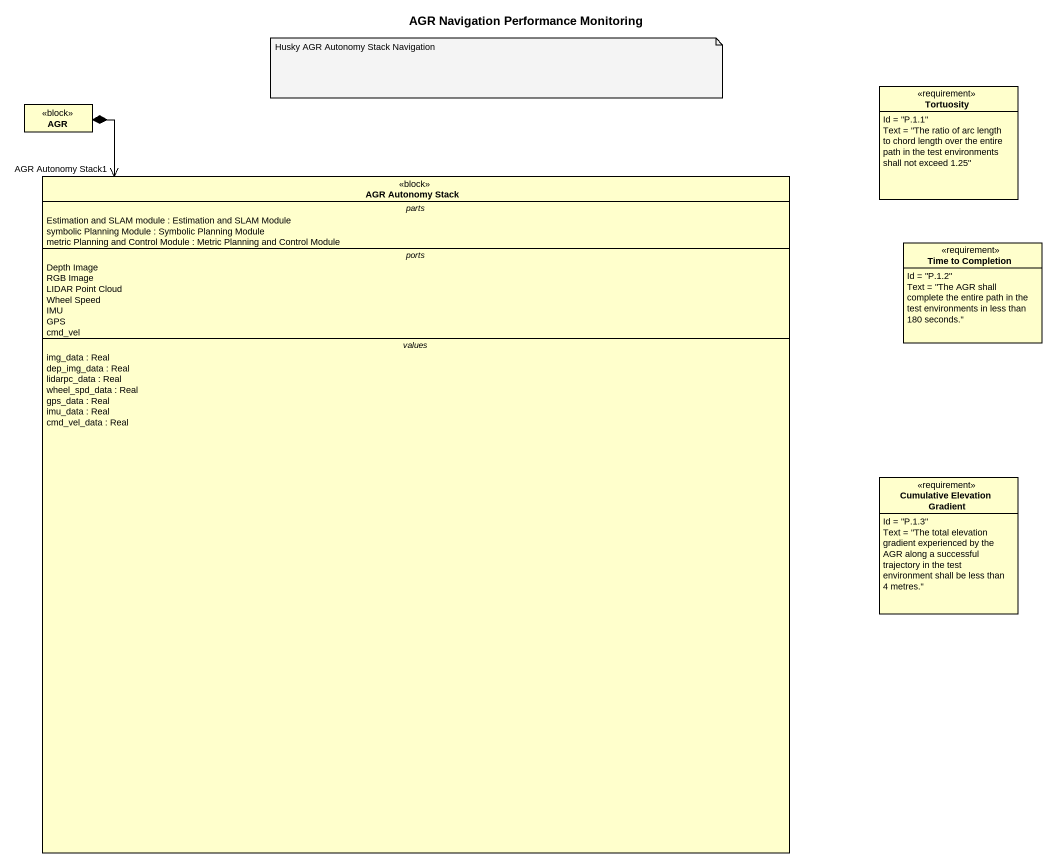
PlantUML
@startuml
title AGR Navigation Performance Monitoring
hide circle
hide empty members
class Tortuosity <<requirement>> {
  Id = "P.1.1"
  Text = "The ratio of arc length to chord length over the entire path in the test environments shall not exceed 1.25"
}
class AGR <<block>>
class "AGR Autonomy Stack" as AGR_Autonomy_Stack <<block>> {
  -- parts --
  Estimation and SLAM module : Estimation and SLAM Module
  symbolic Planning Module : Symbolic Planning Module
  metric Planning and Control Module : Metric Planning and Control Module
  -- ports --
  Depth Image
  RGB Image
  LIDAR Point Cloud
  Wheel Speed
  IMU
  GPS
  cmd_vel
  -- values --
  img_data : Real
  dep_img_data : Real
  lidarpc_data : Real
  wheel_spd_data : Real
  gps_data : Real
  imu_data : Real
  cmd_vel_data : Real
}
class "Time to Completion" as Time_to_Completion <<requirement>> {
  Id = "P.1.2"
  Text = "The AGR shall complete the entire path in the test environments in less than 180 seconds."
}
class "Cumulative Elevation Gradient" as Cumulative_Elevation <<requirement>> {
  Id = "P.1.3"
  Text = "The total elevation gradient experienced by the AGR along a successful trajectory in the test environment shall be less than 4 metres."
}
AGR *--> "AGR Autonomy Stack1" AGR_Autonomy_Stack
note as N1
  Husky AGR Autonomy Stack Navigation
end note
@enduml
